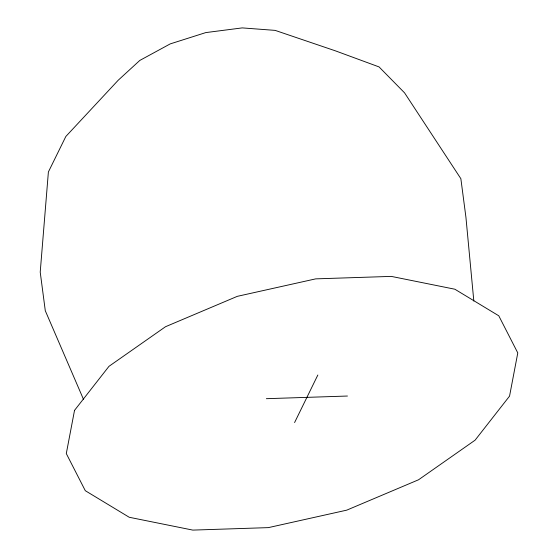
<?xml version="1.0" encoding="UTF-8"?>
<svg xmlns="http://www.w3.org/2000/svg" width="558" height="558" viewBox="0 0 558 558"><rect width="100%" height="100%" fill="white"/><g stroke="black" fill="none" stroke-linecap="round" stroke-linejoin="round"><path stroke-width="0.84" d="M294.582 422.566L317.844 375.011M266.361 398.691L347.453 396.034M83.463 399.298L45.289 310.722L40.218 272.123L48.386 171.976L65.83 136.487L118.198 80.247L139.793 60.445L170.211 43.901L205.783 32.594L242.228 27.9L275.143 30.383L335.4 50.841L379.049 66.911L404.564 92.858L460.859 178.686L465.93 217.285L473.826 301.069M74.521 410.374L66.297 453.57L85.297 490.698L129.24 517.273L192.817 530.1L268.356 527.624L346.755 510.145L418.556 479.775L475.095 440.171L509.552 396.117L517.782 352.921L498.775 315.793L454.84 289.211L391.263 276.391L315.716 278.867L237.317 296.34L165.524 326.716L108.984 366.32L74.521 410.374"/></g></svg>
